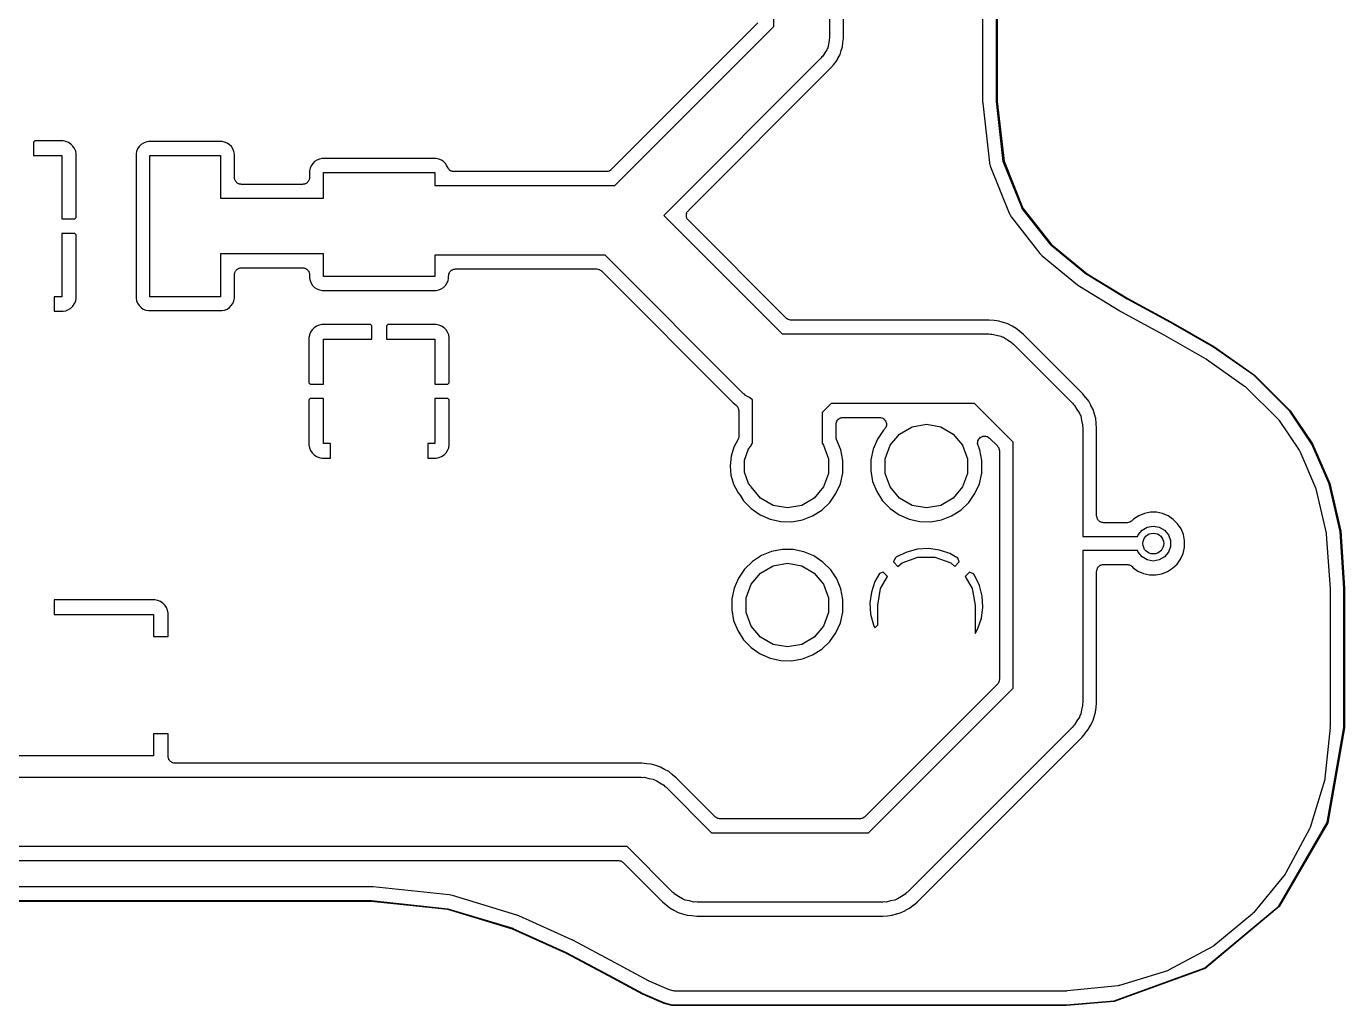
# Model space of a CAD drawing. Extents: x 69.6 to 139.6, y -158 to -61.
# Drawn here: x 113.62 to 132.59, y -158.04 to -143.95 of the extents above; entities that cross this region are included whole.
import ezdxf

# ---------------------------------------------------------------- set-up
doc = ezdxf.new("R2010")
doc.units = 0
doc.header["$MEASUREMENT"] = 0
doc.layers.add('BLACK', color=7, linetype='CONTINUOUS')

msp = doc.modelspace()

# ---------------------------------------------------------------- linework, layer by layer
at = {"layer": 'Black'}
for p, q in [((127.383, -105.032), (127.383, -145.027)), ((127.583, -145.032), (127.583, -105.032)), ((127.593, -105.032), (127.593, -145.032)), ((125.18, -141.29), (125.18, -144.12)), ((125.38, -144.12), (125.38, -141.295)), ((124.38, -143.954), (124.38, -141.456)), ((124.151, -143.901), (122.041, -146.011)), ((122.094, -146.24), (124.38, -143.954)), ((125.178, -144.155), (125.165, -144.205)), ((125.18, -144.12), (125.177, -144.137)), ((125.177, -144.137), (125.178, -144.155)), ((125.373, -144.183), (125.38, -144.124)), ((125.38, -144.122), (125.38, -144.12)), ((125.38, -144.124), (125.38, -144.122)), ((125.38, -144.122), (125.38, -144.122)), ((125.38, -144.122), (125.38, -144.122)), ((125.113, -144.332), (125.086, -144.377)), ((125.143, -144.289), (125.113, -144.332)), ((125.147, -144.272), (125.143, -144.289)), ((125.156, -144.257), (125.147, -144.272)), ((125.165, -144.205), (125.156, -144.257)), ((125.333, -144.353), (125.35, -144.298)), ((125.35, -144.297), (125.367, -144.242)), ((125.35, -144.298), (125.35, -144.297)), ((125.35, -144.298), (125.35, -144.298)), ((125.367, -144.242), (125.373, -144.184)), ((125.373, -144.184), (125.373, -144.183)), ((125.373, -144.183), (125.373, -144.183)), ((125.063, -144.403), (122.796, -146.669)), ((125.073, -144.388), (125.063, -144.403)), ((125.086, -144.377), (125.073, -144.388)), ((125.201, -144.548), (125.239, -144.502)), ((125.239, -144.501), (125.277, -144.456)), ((125.239, -144.502), (125.239, -144.501)), ((125.239, -144.501), (125.239, -144.501)), ((125.277, -144.456), (125.304, -144.405)), ((125.304, -144.405), (125.305, -144.404)), ((125.304, -144.405), (125.304, -144.405)), ((125.305, -144.404), (125.333, -144.353)), ((123.15, -146.599), (125.201, -144.548)), ((127.383, -145.027), (127.384, -145.037)), ((127.384, -145.037), (127.384, -145.042)), ((127.384, -145.042), (127.385, -145.047)), ((127.385, -145.047), (127.385, -145.057)), ((127.385, -145.057), (127.482, -145.911)), ((127.583, -145.033), (127.583, -145.032)), ((127.583, -145.032), (127.583, -145.032)), ((127.682, -145.893), (127.583, -145.033)), ((127.593, -145.032), (127.692, -145.891)), ((113.749, -145.597), (113.73, -145.616)), ((113.73, -145.616), (113.73, -145.807)), ((114.154, -145.597), (113.749, -145.597)), ((114.194, -145.605), (114.154, -145.597)), ((114.232, -145.621), (114.194, -145.605)), ((114.266, -145.643), (114.232, -145.621)), ((114.296, -145.672), (114.266, -145.643)), ((114.319, -145.707), (114.296, -145.672)), ((115.276, -145.651), (115.248, -145.679)), ((115.309, -145.63), (115.276, -145.651)), ((115.345, -145.615), (115.309, -145.63)), ((115.383, -145.607), (115.345, -145.615)), ((116.391, -145.607), (115.383, -145.607)), ((116.44, -145.607), (116.391, -145.607)), ((116.478, -145.615), (116.44, -145.607)), ((116.515, -145.63), (116.478, -145.615)), ((116.547, -145.652), (116.515, -145.63)), ((116.575, -145.68), (116.547, -145.652)), ((113.73, -145.807), (114.133, -145.807)), ((114.133, -145.807), (114.133, -146.718)), ((114.335, -145.745), (114.319, -145.707)), ((114.343, -145.785), (114.335, -145.745)), ((114.343, -145.836), (114.343, -145.785)), ((114.343, -145.837), (114.343, -145.836)), ((114.343, -146.699), (114.343, -145.837)), ((115.211, -145.748), (115.203, -145.786)), ((115.203, -145.786), (115.203, -145.835)), ((115.203, -145.835), (115.203, -147.859)), ((115.226, -145.711), (115.211, -145.748)), ((115.248, -145.679), (115.226, -145.711)), ((115.403, -147.839), (115.403, -145.807)), ((115.403, -145.807), (116.419, -145.807)), ((116.419, -145.807), (116.419, -146.423)), ((116.596, -145.713), (116.575, -145.68)), ((116.611, -145.749), (116.596, -145.713)), ((116.619, -145.787), (116.611, -145.749)), ((116.619, -146.123), (116.619, -145.787)), ((117.842, -145.858), (117.806, -145.873)), ((117.88, -145.85), (117.842, -145.858)), ((119.472, -145.85), (117.88, -145.85)), ((119.521, -145.85), (119.472, -145.85)), ((119.559, -145.858), (119.521, -145.85)), ((119.596, -145.873), (119.559, -145.858)), ((117.708, -145.991), (117.7, -146.029)), ((117.7, -146.029), (117.7, -146.078)), ((117.723, -145.954), (117.708, -145.991)), ((117.745, -145.922), (117.723, -145.954)), ((117.773, -145.894), (117.745, -145.922)), ((117.806, -145.873), (117.773, -145.894)), ((117.9, -146.423), (117.9, -146.05)), ((117.9, -146.05), (119.5, -146.05)), ((119.5, -146.05), (119.5, -146.24)), ((119.628, -145.895), (119.596, -145.873)), ((119.656, -145.923), (119.628, -145.895)), ((119.677, -145.956), (119.656, -145.923)), ((119.687, -145.978), (119.677, -145.956)), ((119.69, -145.984), (119.687, -145.978)), ((119.693, -145.99), (119.69, -145.984)), ((119.7, -145.998), (119.693, -145.99)), ((119.705, -146.007), (119.7, -145.998)), ((119.711, -146.011), (119.705, -146.007)), ((119.715, -146.017), (119.711, -146.011)), ((119.724, -146.022), (119.715, -146.017)), ((119.733, -146.029), (119.724, -146.022)), ((119.739, -146.031), (119.733, -146.029)), ((119.745, -146.034), (119.739, -146.031)), ((119.756, -146.036), (119.745, -146.034)), ((119.766, -146.039), (119.756, -146.036)), ((119.773, -146.039), (119.766, -146.039)), ((119.779, -146.04), (119.773, -146.039)), ((121.97, -146.04), (119.779, -146.04)), ((121.974, -146.039), (121.97, -146.04)), ((121.979, -146.04), (121.974, -146.039)), ((121.991, -146.036), (121.979, -146.04)), ((122.004, -146.034), (121.991, -146.036)), ((122.008, -146.032), (122.004, -146.034)), ((122.012, -146.031), (122.008, -146.032)), ((122.023, -146.023), (122.012, -146.031)), ((122.034, -146.017), (122.023, -146.023)), ((122.037, -146.013), (122.034, -146.017)), ((122.041, -146.011), (122.037, -146.013)), ((127.482, -145.911), (127.484, -145.918)), ((127.484, -145.918), (127.484, -145.922)), ((127.484, -145.922), (127.486, -145.932)), ((127.486, -145.932), (127.487, -145.935)), ((127.487, -145.935), (127.488, -145.938)), ((127.488, -145.938), (127.491, -145.955)), ((127.491, -145.955), (127.492, -145.957)), ((127.492, -145.957), (127.494, -145.963)), ((127.494, -145.963), (127.495, -145.965)), ((127.495, -145.965), (127.495, -145.966)), ((127.495, -145.966), (127.496, -145.967)), ((127.496, -145.967), (127.497, -145.969)), ((127.497, -145.969), (127.497, -145.971)), ((127.497, -145.971), (127.767, -146.638)), ((127.682, -145.894), (127.682, -145.893)), ((127.954, -146.567), (127.682, -145.894)), ((127.682, -145.894), (127.682, -145.894)), ((127.692, -145.891), (127.963, -146.563)), ((116.621, -146.132), (116.619, -146.123)), ((116.621, -146.14), (116.621, -146.132)), ((116.624, -146.149), (116.621, -146.14)), ((116.625, -146.157), (116.624, -146.149)), ((116.629, -146.165), (116.625, -146.157)), ((116.632, -146.173), (116.629, -146.165)), ((116.638, -146.18), (116.632, -146.173)), ((116.642, -146.187), (116.638, -146.18)), ((116.649, -146.193), (116.642, -146.187)), ((116.655, -146.2), (116.649, -146.193)), ((116.662, -146.204), (116.655, -146.2)), ((116.669, -146.21), (116.662, -146.204)), ((116.677, -146.213), (116.669, -146.21)), ((116.685, -146.217), (116.677, -146.213)), ((116.693, -146.218), (116.685, -146.217)), ((116.702, -146.221), (116.693, -146.218)), ((116.71, -146.221), (116.702, -146.221)), ((116.719, -146.223), (116.71, -146.221)), ((117.6, -146.223), (116.719, -146.223)), ((117.608, -146.221), (117.6, -146.223)), ((117.617, -146.221), (117.608, -146.221)), ((117.625, -146.218), (117.617, -146.221)), ((117.634, -146.217), (117.625, -146.218)), ((117.642, -146.213), (117.634, -146.217)), ((117.65, -146.21), (117.642, -146.213)), ((117.657, -146.204), (117.65, -146.21)), ((117.664, -146.2), (117.657, -146.204)), ((117.67, -146.193), (117.664, -146.2)), ((117.676, -146.187), (117.67, -146.193)), ((117.681, -146.18), (117.676, -146.187)), ((117.686, -146.173), (117.681, -146.18)), ((117.689, -146.165), (117.686, -146.173)), ((117.694, -146.157), (117.689, -146.165)), ((117.695, -146.149), (117.694, -146.157)), ((117.698, -146.14), (117.695, -146.149)), ((117.7, -146.123), (117.698, -146.132)), ((117.698, -146.132), (117.698, -146.14)), ((117.7, -146.078), (117.7, -146.123)), ((119.5, -146.24), (122.094, -146.24)), ((116.419, -146.423), (117.9, -146.423)), ((123.13, -146.627), (123.135, -146.62)), ((123.135, -146.62), (123.139, -146.612)), ((123.139, -146.612), (123.145, -146.606)), ((123.145, -146.606), (123.15, -146.599)), ((127.954, -146.568), (127.954, -146.567)), ((127.955, -146.568), (127.954, -146.568)), ((128.366, -147.095), (127.955, -146.568)), ((127.963, -146.563), (128.373, -147.089)), ((114.133, -146.718), (114.324, -146.718)), ((114.324, -146.718), (114.343, -146.699)), ((122.796, -146.669), (124.502, -148.375)), ((123.121, -146.661), (123.123, -146.652)), ((123.122, -146.669), (123.121, -146.661)), ((123.121, -146.678), (123.122, -146.669)), ((123.123, -146.686), (123.121, -146.678)), ((123.123, -146.652), (123.124, -146.643)), ((123.124, -146.695), (123.123, -146.686)), ((123.124, -146.643), (123.128, -146.635)), ((123.128, -146.703), (123.124, -146.695)), ((123.128, -146.635), (123.13, -146.627)), ((123.13, -146.712), (123.128, -146.703)), ((123.135, -146.719), (123.13, -146.712)), ((123.139, -146.727), (123.135, -146.719)), ((123.145, -146.733), (123.139, -146.727)), ((123.15, -146.74), (123.145, -146.733)), ((124.556, -148.146), (123.15, -146.74)), ((127.767, -146.638), (127.77, -146.643)), ((127.77, -146.643), (127.772, -146.649)), ((127.772, -146.649), (127.775, -146.655)), ((127.775, -146.655), (127.775, -146.655)), ((127.775, -146.655), (127.779, -146.662)), ((127.779, -146.662), (127.78, -146.665)), ((127.78, -146.665), (127.783, -146.668)), ((127.783, -146.668), (127.787, -146.677)), ((127.787, -146.677), (127.788, -146.678)), ((127.788, -146.678), (127.791, -146.684)), ((127.791, -146.684), (127.796, -146.689)), ((127.796, -146.689), (127.798, -146.693)), ((127.798, -146.693), (128.207, -147.216)), ((114.324, -146.928), (114.133, -146.928)), ((114.133, -146.928), (114.133, -147.839)), ((114.343, -146.947), (114.324, -146.928)), ((114.343, -147.81), (114.343, -146.947)), ((128.366, -147.096), (128.366, -147.095)), ((128.366, -147.095), (128.366, -147.095)), ((128.881, -147.518), (128.366, -147.096)), ((128.373, -147.089), (128.887, -147.51)), ((117.9, -147.223), (116.419, -147.223)), ((116.419, -147.223), (116.419, -147.839)), ((117.9, -147.55), (117.9, -147.223)), ((121.953, -147.24), (119.5, -147.24)), ((119.5, -147.24), (119.5, -147.55)), ((123.941, -149.229), (121.953, -147.24)), ((128.207, -147.216), (128.208, -147.218)), ((128.208, -147.218), (128.241, -147.252)), ((128.241, -147.252), (128.751, -147.669)), ((116.619, -147.523), (116.621, -147.514)), ((116.619, -147.811), (116.619, -147.523)), ((116.621, -147.506), (116.624, -147.497)), ((116.621, -147.514), (116.621, -147.506)), ((116.624, -147.497), (116.625, -147.489)), ((116.625, -147.489), (116.63, -147.481)), ((116.63, -147.481), (116.633, -147.473)), ((116.633, -147.473), (116.638, -147.466)), ((116.638, -147.466), (116.643, -147.459)), ((116.643, -147.459), (116.649, -147.453)), ((116.649, -147.453), (116.655, -147.446)), ((116.655, -147.446), (116.662, -147.442)), ((116.662, -147.442), (116.669, -147.436)), ((116.669, -147.436), (116.677, -147.433)), ((116.677, -147.433), (116.685, -147.429)), ((116.685, -147.429), (116.694, -147.428)), ((116.694, -147.428), (116.702, -147.425)), ((116.702, -147.425), (116.711, -147.425)), ((116.711, -147.425), (116.719, -147.423)), ((116.719, -147.423), (117.6, -147.423)), ((117.6, -147.423), (117.609, -147.425)), ((117.609, -147.425), (117.617, -147.425)), ((117.617, -147.425), (117.626, -147.428)), ((117.626, -147.428), (117.634, -147.429)), ((117.634, -147.429), (117.642, -147.433)), ((117.642, -147.433), (117.65, -147.436)), ((117.65, -147.436), (117.657, -147.442)), ((117.657, -147.442), (117.664, -147.446)), ((117.664, -147.446), (117.67, -147.453)), ((117.67, -147.453), (117.677, -147.459)), ((117.677, -147.459), (117.681, -147.466)), ((117.681, -147.466), (117.687, -147.473)), ((117.687, -147.473), (117.69, -147.481)), ((117.69, -147.481), (117.694, -147.489)), ((117.694, -147.489), (117.695, -147.497)), ((117.695, -147.497), (117.698, -147.506)), ((117.698, -147.506), (117.698, -147.514)), ((117.698, -147.514), (117.7, -147.523)), ((117.7, -147.523), (117.7, -147.57)), ((117.7, -147.57), (117.708, -147.608)), ((119.5, -147.55), (117.9, -147.55)), ((119.692, -147.609), (119.7, -147.571)), ((119.7, -147.539), (119.702, -147.531)), ((119.7, -147.571), (119.7, -147.539)), ((119.702, -147.523), (119.705, -147.514)), ((119.702, -147.531), (119.702, -147.523)), ((119.705, -147.514), (119.706, -147.505)), ((119.706, -147.505), (119.711, -147.498)), ((119.711, -147.498), (119.713, -147.49)), ((119.713, -147.49), (119.719, -147.483)), ((119.719, -147.483), (119.724, -147.475)), ((119.724, -147.475), (119.73, -147.47)), ((119.73, -147.47), (119.736, -147.463)), ((119.736, -147.463), (119.744, -147.459)), ((119.744, -147.459), (119.751, -147.453)), ((119.751, -147.453), (119.759, -147.45)), ((119.759, -147.45), (119.766, -147.446)), ((119.766, -147.446), (119.775, -147.444)), ((119.775, -147.444), (119.783, -147.441)), ((119.783, -147.441), (119.792, -147.441)), ((119.792, -147.441), (119.8, -147.44)), ((119.8, -147.44), (121.829, -147.44)), ((121.829, -147.44), (121.833, -147.441)), ((121.833, -147.441), (121.837, -147.44)), ((121.837, -147.44), (121.85, -147.444)), ((121.85, -147.444), (121.863, -147.446)), ((121.863, -147.446), (121.867, -147.448)), ((121.867, -147.448), (121.871, -147.449)), ((121.871, -147.449), (121.882, -147.457)), ((121.882, -147.457), (121.893, -147.463)), ((121.893, -147.463), (121.896, -147.467)), ((121.896, -147.467), (121.899, -147.469)), ((121.899, -147.469), (123.797, -149.367)), ((128.882, -147.518), (128.881, -147.518)), ((129.466, -147.876), (128.882, -147.518)), ((128.882, -147.518), (128.882, -147.518)), ((128.887, -147.51), (129.472, -147.867)), ((117.708, -147.608), (117.723, -147.644)), ((117.723, -147.644), (117.744, -147.677)), ((117.744, -147.677), (117.772, -147.705)), ((117.772, -147.705), (117.804, -147.727)), ((117.804, -147.727), (117.841, -147.742)), ((117.841, -147.742), (117.879, -147.75)), ((117.879, -147.75), (117.928, -147.75)), ((117.928, -147.75), (119.52, -147.75)), ((119.52, -147.75), (119.558, -147.742)), ((119.558, -147.742), (119.594, -147.727)), ((119.594, -147.727), (119.627, -147.706)), ((119.627, -147.706), (119.655, -147.678)), ((119.655, -147.678), (119.677, -147.646)), ((119.677, -147.646), (119.692, -147.609)), ((128.751, -147.669), (128.762, -147.676)), ((128.762, -147.676), (128.764, -147.679)), ((128.764, -147.679), (128.768, -147.681)), ((128.768, -147.681), (128.779, -147.689)), ((128.779, -147.689), (129.357, -148.044)), ((114.133, -147.839), (114.025, -147.839)), ((114.025, -147.839), (114.025, -148.049)), ((114.296, -147.974), (114.319, -147.939)), ((114.319, -147.939), (114.335, -147.901)), ((114.335, -147.901), (114.343, -147.861)), ((114.343, -147.861), (114.343, -147.81)), ((115.203, -147.859), (115.211, -147.897)), ((115.211, -147.897), (115.226, -147.933)), ((115.226, -147.933), (115.247, -147.966)), ((116.419, -147.839), (115.403, -147.839)), ((116.574, -147.967), (116.596, -147.935)), ((116.596, -147.935), (116.611, -147.898)), ((116.611, -147.898), (116.619, -147.86)), ((116.619, -147.86), (116.619, -147.811)), ((129.467, -147.876), (129.466, -147.876)), ((130.086, -148.21), (129.467, -147.876)), ((129.467, -147.876), (129.467, -147.876)), ((129.472, -147.867), (130.091, -148.201)), ((114.025, -148.049), (114.154, -148.049)), ((114.154, -148.049), (114.194, -148.041)), ((114.194, -148.041), (114.232, -148.025)), ((114.232, -148.025), (114.266, -148.003)), ((114.266, -148.003), (114.296, -147.974)), ((115.247, -147.966), (115.275, -147.994)), ((115.275, -147.994), (115.307, -148.016)), ((115.307, -148.016), (115.344, -148.031)), ((115.344, -148.031), (115.382, -148.039)), ((115.382, -148.039), (115.431, -148.039)), ((115.431, -148.039), (116.439, -148.039)), ((116.439, -148.039), (116.477, -148.031)), ((116.477, -148.031), (116.513, -148.016)), ((116.513, -148.016), (116.546, -147.995)), ((116.546, -147.995), (116.574, -147.967)), ((129.357, -148.044), (129.362, -148.046)), ((129.362, -148.046), (129.366, -148.049)), ((129.366, -148.049), (129.368, -148.05)), ((129.368, -148.05), (129.372, -148.052)), ((129.372, -148.052), (129.991, -148.386)), ((117.736, -148.317), (117.714, -148.351)), ((117.765, -148.287), (117.736, -148.317)), ((117.8, -148.264), (117.765, -148.287)), ((117.838, -148.248), (117.8, -148.264)), ((117.878, -148.24), (117.838, -148.248)), ((117.929, -148.24), (117.878, -148.24)), ((118.576, -148.24), (117.929, -148.24)), ((118.595, -148.259), (118.576, -148.24)), ((118.595, -148.45), (118.595, -148.259)), ((118.824, -148.24), (118.805, -148.259)), ((118.805, -148.259), (118.805, -148.45)), ((119.471, -148.24), (118.824, -148.24)), ((119.522, -148.24), (119.471, -148.24)), ((119.562, -148.248), (119.522, -148.24)), ((119.6, -148.264), (119.562, -148.248)), ((119.635, -148.287), (119.6, -148.264)), ((119.664, -148.317), (119.635, -148.287)), ((119.686, -148.351), (119.664, -148.317)), ((124.559, -148.148), (124.556, -148.146)), ((124.562, -148.152), (124.559, -148.148)), ((124.573, -148.158), (124.562, -148.152)), ((124.584, -148.166), (124.573, -148.158)), ((124.588, -148.167), (124.584, -148.166)), ((124.592, -148.169), (124.588, -148.167)), ((124.605, -148.171), (124.592, -148.169)), ((124.618, -148.175), (124.605, -148.171)), ((124.622, -148.174), (124.618, -148.175)), ((124.626, -148.175), (124.622, -148.174)), ((127.475, -148.175), (124.626, -148.175)), ((127.477, -148.175), (127.475, -148.175)), ((127.48, -148.175), (127.477, -148.175)), ((127.477, -148.175), (127.477, -148.175)), ((127.477, -148.175), (127.477, -148.175)), ((127.548, -148.183), (127.48, -148.175)), ((127.549, -148.183), (127.548, -148.183)), ((127.617, -148.19), (127.549, -148.183)), ((127.549, -148.183), (127.549, -148.183)), ((127.682, -148.21), (127.617, -148.19)), ((127.683, -148.21), (127.682, -148.21)), ((127.682, -148.21), (127.682, -148.21)), ((127.747, -148.23), (127.683, -148.21)), ((127.807, -148.263), (127.747, -148.23)), ((127.808, -148.263), (127.807, -148.263)), ((127.807, -148.263), (127.807, -148.263)), ((127.867, -148.295), (127.808, -148.263)), ((127.919, -148.339), (127.867, -148.295)), ((130.705, -148.563), (130.086, -148.21)), ((130.091, -148.201), (130.091, -148.202)), ((130.091, -148.202), (130.091, -148.202)), ((130.091, -148.202), (130.71, -148.554)), ((117.698, -148.389), (117.69, -148.429)), ((117.69, -148.429), (117.69, -149.076)), ((117.714, -148.351), (117.698, -148.389)), ((117.9, -149.095), (117.9, -148.45)), ((117.9, -148.45), (118.595, -148.45)), ((118.805, -148.45), (119.5, -148.45)), ((119.5, -148.45), (119.5, -149.095)), ((119.702, -148.389), (119.686, -148.351)), ((119.71, -148.429), (119.702, -148.389)), ((119.71, -148.455), (119.71, -148.429)), ((119.71, -149.076), (119.71, -148.455)), ((124.502, -148.375), (127.475, -148.375)), ((127.475, -148.375), (127.497, -148.379)), ((127.497, -148.379), (127.519, -148.377)), ((127.519, -148.377), (127.582, -148.394)), ((127.582, -148.394), (127.646, -148.405)), ((127.646, -148.405), (127.665, -148.416)), ((127.665, -148.416), (127.686, -148.422)), ((127.686, -148.422), (127.74, -148.459)), ((127.74, -148.459), (127.796, -148.492)), ((127.796, -148.492), (127.811, -148.509)), ((127.811, -148.509), (127.829, -148.521)), ((127.92, -148.339), (127.919, -148.339)), ((127.92, -148.34), (127.92, -148.339)), ((127.973, -148.383), (127.92, -148.34)), ((128.82, -149.23), (127.973, -148.383)), ((129.991, -148.386), (129.992, -148.387)), ((129.992, -148.387), (129.993, -148.388)), ((129.993, -148.388), (130.596, -148.732)), ((127.829, -148.521), (128.679, -149.371)), ((131.289, -148.974), (130.705, -148.563)), ((130.71, -148.554), (130.71, -148.554)), ((130.71, -148.554), (130.71, -148.555)), ((130.71, -148.555), (131.295, -148.966)), ((130.596, -148.732), (130.6, -148.735)), ((130.6, -148.735), (130.605, -148.737)), ((130.605, -148.737), (131.154, -149.125)), ((117.69, -149.076), (117.709, -149.095)), ((119.691, -149.095), (119.71, -149.076)), ((131.803, -149.486), (131.289, -148.974)), ((131.295, -148.966), (131.295, -148.967)), ((131.295, -148.967), (131.295, -148.967)), ((131.295, -148.967), (131.811, -149.479)), ((117.709, -149.095), (117.9, -149.095)), ((119.5, -149.095), (119.691, -149.095)), ((123.959, -149.241), (123.941, -149.229)), ((123.974, -149.258), (123.959, -149.241)), ((124.03, -149.291), (123.974, -149.258)), ((128.821, -149.231), (128.82, -149.23)), ((128.821, -149.232), (128.821, -149.231)), ((128.822, -149.232), (128.821, -149.232)), ((128.824, -149.234), (128.822, -149.232)), ((128.866, -149.287), (128.824, -149.234)), ((131.154, -149.125), (131.16, -149.131)), ((131.16, -149.131), (131.167, -149.135)), ((131.167, -149.135), (131.64, -149.605)), ((117.709, -149.305), (117.69, -149.324)), ((117.69, -149.324), (117.69, -149.971)), ((117.9, -149.305), (117.709, -149.305)), ((117.9, -149.95), (117.9, -149.305)), ((119.691, -149.305), (119.5, -149.305)), ((119.5, -149.305), (119.5, -149.95)), ((119.71, -149.324), (119.691, -149.305)), ((119.71, -149.944), (119.71, -149.324)), ((123.797, -149.367), (123.838, -149.401)), ((123.838, -149.401), (123.845, -149.408)), ((123.845, -149.408), (123.852, -149.414)), ((123.852, -149.414), (123.856, -149.421)), ((123.856, -149.421), (123.861, -149.427)), ((123.861, -149.427), (123.864, -149.436)), ((123.864, -149.436), (123.869, -149.444)), ((123.869, -149.444), (123.87, -149.452)), ((123.87, -149.452), (123.873, -149.46)), ((123.873, -149.46), (123.873, -149.469)), ((124.075, -149.322), (124.03, -149.291)), ((124.075, -149.948), (124.075, -149.322)), ((125.207, -149.375), (125.075, -149.507)), ((127.268, -149.375), (125.207, -149.375)), ((127.825, -149.932), (127.268, -149.375)), ((128.679, -149.371), (128.691, -149.389)), ((128.691, -149.389), (128.708, -149.404)), ((128.708, -149.404), (128.741, -149.46)), ((128.741, -149.46), (128.778, -149.514)), ((128.867, -149.288), (128.866, -149.287)), ((128.91, -149.341), (128.867, -149.288)), ((128.867, -149.288), (128.867, -149.288)), ((128.941, -149.401), (128.91, -149.341)), ((128.942, -149.402), (128.941, -149.401)), ((128.941, -149.401), (128.941, -149.401)), ((128.973, -149.462), (128.942, -149.402)), ((128.992, -149.527), (128.973, -149.462)), ((123.873, -149.469), (123.875, -149.478)), ((123.875, -149.478), (123.875, -149.849)), ((125.075, -149.507), (125.075, -149.948)), ((125.277, -149.658), (125.28, -149.649)), ((125.28, -149.649), (125.281, -149.641)), ((125.281, -149.641), (125.285, -149.633)), ((125.285, -149.633), (125.288, -149.625)), ((125.288, -149.625), (125.294, -149.618)), ((125.294, -149.618), (125.298, -149.611)), ((125.298, -149.611), (125.305, -149.605)), ((125.305, -149.605), (125.311, -149.598)), ((125.311, -149.598), (125.318, -149.594)), ((125.318, -149.594), (125.325, -149.588)), ((125.325, -149.588), (125.333, -149.585)), ((125.333, -149.585), (125.341, -149.581)), ((125.341, -149.581), (125.349, -149.58)), ((125.349, -149.58), (125.358, -149.577)), ((125.358, -149.577), (125.366, -149.577)), ((125.366, -149.577), (125.375, -149.575)), ((125.375, -149.575), (125.901, -149.575)), ((125.901, -149.575), (125.915, -149.577)), ((125.915, -149.577), (125.928, -149.579)), ((125.928, -149.579), (125.932, -149.58)), ((125.932, -149.58), (125.936, -149.581)), ((125.936, -149.581), (125.947, -149.588)), ((125.947, -149.588), (125.96, -149.594)), ((125.96, -149.594), (125.962, -149.596)), ((125.962, -149.596), (125.966, -149.598)), ((125.966, -149.598), (125.974, -149.609)), ((125.974, -149.609), (125.984, -149.619)), ((125.984, -149.619), (125.985, -149.622)), ((125.985, -149.622), (125.988, -149.625)), ((125.988, -149.625), (125.993, -149.638)), ((125.993, -149.638), (125.998, -149.65)), ((125.998, -149.65), (125.998, -149.654)), ((125.998, -149.654), (126, -149.658)), ((128.778, -149.514), (128.784, -149.535)), ((128.784, -149.535), (128.795, -149.554)), ((128.795, -149.554), (128.806, -149.618)), ((128.806, -149.618), (128.823, -149.681)), ((128.993, -149.527), (128.992, -149.527)), ((128.993, -149.528), (128.993, -149.527)), ((129.012, -149.593), (128.993, -149.528)), ((129.018, -149.66), (129.012, -149.593)), ((131.64, -149.605), (131.645, -149.613)), ((131.645, -149.613), (131.652, -149.62)), ((131.652, -149.62), (131.94, -150.047)), ((132.122, -149.96), (131.803, -149.486)), ((131.811, -149.479), (131.811, -149.48)), ((131.811, -149.48), (131.811, -149.48)), ((131.811, -149.48), (132.131, -149.955)), ((125.275, -149.675), (125.277, -149.666)), ((125.275, -149.854), (125.275, -149.675)), ((125.277, -149.666), (125.277, -149.658)), ((125.959, -149.758), (125.871, -149.888)), ((125.971, -149.746), (125.959, -149.758)), ((125.979, -149.735), (125.971, -149.746)), ((125.988, -149.725), (125.979, -149.735)), ((125.989, -149.721), (125.988, -149.725)), ((125.991, -149.718), (125.989, -149.721)), ((125.995, -149.705), (125.991, -149.718)), ((126, -149.692), (125.995, -149.705)), ((126, -149.658), (126, -149.671)), ((126, -149.671), (126.001, -149.685)), ((126.001, -149.685), (126, -149.688)), ((126, -149.688), (126, -149.692)), ((126.053, -149.974), (126.188, -149.814)), ((126.188, -149.814), (126.369, -149.709)), ((126.369, -149.709), (126.575, -149.673)), ((126.575, -149.673), (126.781, -149.709)), ((126.781, -149.709), (126.962, -149.814)), ((126.962, -149.814), (127.097, -149.974)), ((127.372, -149.853), (127.386, -149.846)), ((127.386, -149.846), (127.388, -149.846)), ((127.388, -149.846), (127.39, -149.845)), ((127.39, -149.845), (127.405, -149.845)), ((127.405, -149.845), (127.42, -149.843)), ((127.42, -149.843), (127.423, -149.844)), ((127.423, -149.844), (127.425, -149.844)), ((127.425, -149.844), (127.439, -149.848)), ((128.823, -149.681), (128.821, -149.703)), ((128.821, -149.703), (128.825, -149.725)), ((128.825, -149.725), (128.825, -151.29)), ((129.018, -149.661), (129.018, -149.66)), ((129.025, -149.73), (129.018, -149.661)), ((129.018, -149.661), (129.018, -149.661)), ((129.025, -150.99), (129.025, -149.73)), ((117.69, -149.971), (117.698, -150.011)), ((117.698, -150.011), (117.714, -150.049)), ((118, -149.95), (117.9, -149.95)), ((118, -150.16), (118, -149.95)), ((119.5, -149.95), (119.4, -149.95)), ((119.4, -149.95), (119.4, -150.16)), ((119.686, -150.049), (119.702, -150.011)), ((119.702, -150.011), (119.71, -149.971)), ((119.71, -149.971), (119.71, -149.944)), ((123.805, -150.004), (123.765, -150.134)), ((123.863, -149.897), (123.805, -150.004)), ((123.865, -149.89), (123.863, -149.897)), ((123.869, -149.884), (123.865, -149.89)), ((123.871, -149.874), (123.869, -149.884)), ((123.874, -149.864), (123.871, -149.874)), ((123.875, -149.849), (123.874, -149.857)), ((123.874, -149.857), (123.874, -149.864)), ((123.958, -150.188), (124.017, -150.025)), ((124.017, -150.025), (124.048, -149.988)), ((124.048, -149.988), (124.053, -149.974)), ((124.053, -149.974), (124.075, -149.948)), ((125.075, -149.948), (125.097, -149.974)), ((125.097, -149.974), (125.168, -150.17)), ((125.275, -149.856), (125.275, -149.854)), ((125.275, -149.858), (125.275, -149.856)), ((125.278, -149.873), (125.275, -149.858)), ((125.281, -149.888), (125.278, -149.873)), ((125.282, -149.89), (125.281, -149.888)), ((125.283, -149.892), (125.282, -149.89)), ((125.345, -150.043), (125.283, -149.892)), ((125.809, -150.032), (125.776, -150.185)), ((125.871, -149.888), (125.809, -150.032)), ((125.982, -150.17), (126.053, -149.974)), ((127.097, -149.974), (127.168, -150.17)), ((127.312, -149.947), (127.314, -149.932)), ((127.312, -149.949), (127.312, -149.947)), ((127.312, -149.952), (127.312, -149.949)), ((127.316, -149.966), (127.312, -149.952)), ((127.314, -149.932), (127.315, -149.917)), ((127.315, -149.917), (127.316, -149.915)), ((127.316, -149.913), (127.323, -149.899)), ((127.316, -149.915), (127.316, -149.913)), ((127.319, -149.981), (127.316, -149.966)), ((127.345, -150.043), (127.319, -149.981)), ((127.323, -149.899), (127.33, -149.886)), ((127.33, -149.886), (127.331, -149.884)), ((127.331, -149.884), (127.332, -149.882)), ((127.332, -149.882), (127.344, -149.872)), ((127.344, -149.872), (127.354, -149.861)), ((127.354, -149.861), (127.356, -149.86)), ((127.356, -149.86), (127.358, -149.859)), ((127.358, -149.859), (127.372, -149.853)), ((127.439, -149.848), (127.454, -149.852)), ((127.454, -149.852), (127.456, -149.854)), ((127.456, -149.854), (127.458, -149.854)), ((127.458, -149.854), (127.47, -149.864)), ((127.47, -149.864), (127.482, -149.872)), ((127.482, -149.872), (127.596, -149.986)), ((127.596, -149.986), (127.598, -149.989)), ((127.598, -149.989), (127.602, -149.992)), ((127.602, -149.992), (127.608, -150.003)), ((127.608, -150.003), (127.616, -150.014)), ((127.616, -150.014), (127.617, -150.018)), ((127.617, -150.018), (127.619, -150.022)), ((127.619, -150.022), (127.621, -150.035)), ((127.621, -150.035), (127.625, -150.048)), ((127.825, -153.468), (127.825, -149.932)), ((132.369, -150.531), (132.122, -149.96)), ((132.131, -149.955), (132.131, -149.955)), ((132.131, -149.955), (132.131, -149.956)), ((132.131, -149.956), (132.378, -150.527)), ((117.714, -150.049), (117.736, -150.083)), ((117.736, -150.083), (117.765, -150.113)), ((117.765, -150.113), (117.8, -150.136)), ((117.8, -150.136), (117.838, -150.152)), ((117.838, -150.152), (117.878, -150.16)), ((117.878, -150.16), (117.929, -150.16)), ((117.929, -150.16), (118, -150.16)), ((119.4, -150.16), (119.471, -150.16)), ((119.471, -150.16), (119.522, -150.16)), ((119.522, -150.16), (119.562, -150.152)), ((119.562, -150.152), (119.6, -150.136)), ((119.6, -150.136), (119.635, -150.113)), ((119.635, -150.113), (119.664, -150.083)), ((119.664, -150.083), (119.686, -150.049)), ((123.765, -150.134), (123.75, -150.27)), ((123.958, -150.362), (123.958, -150.188)), ((125.168, -150.17), (125.168, -150.38)), ((125.375, -150.196), (125.345, -150.043)), ((125.372, -150.376), (125.375, -150.196)), ((125.776, -150.185), (125.774, -150.342)), ((125.982, -150.38), (125.982, -150.17)), ((127.168, -150.17), (127.168, -150.38)), ((127.375, -150.196), (127.345, -150.043)), ((127.372, -150.376), (127.375, -150.196)), ((127.625, -150.048), (127.624, -150.052)), ((127.624, -150.052), (127.625, -150.056)), ((127.625, -150.056), (127.625, -153.344)), ((131.94, -150.047), (131.944, -150.056)), ((131.944, -150.056), (131.949, -150.063)), ((131.949, -150.063), (132.175, -150.587)), ((123.75, -150.27), (123.763, -150.406)), ((123.763, -150.406), (123.801, -150.537)), ((124.017, -150.525), (123.958, -150.362)), ((125.168, -150.38), (125.097, -150.576)), ((125.338, -150.529), (125.372, -150.376)), ((125.774, -150.342), (125.802, -150.497)), ((126.053, -150.576), (125.982, -150.38)), ((127.168, -150.38), (127.097, -150.576)), ((127.338, -150.529), (127.372, -150.376)), ((123.801, -150.537), (123.865, -150.658)), ((124.048, -150.562), (124.017, -150.525)), ((124.053, -150.576), (124.048, -150.562)), ((124.188, -150.736), (124.053, -150.576)), ((125.097, -150.576), (124.962, -150.736)), ((125.274, -150.672), (125.338, -150.529)), ((125.802, -150.497), (125.86, -150.642)), ((126.188, -150.736), (126.053, -150.576)), ((127.097, -150.576), (126.962, -150.736)), ((127.274, -150.672), (127.338, -150.529)), ((132.175, -150.587), (132.177, -150.596)), ((132.177, -150.596), (132.18, -150.604)), ((132.18, -150.604), (132.327, -151.24)), ((132.527, -151.216), (132.369, -150.531)), ((132.378, -150.527), (132.378, -150.528)), ((132.378, -150.528), (132.378, -150.528)), ((132.378, -150.528), (132.537, -151.214)), ((123.865, -150.658), (123.889, -150.688)), ((123.889, -150.688), (123.891, -150.692)), ((123.891, -150.692), (123.895, -150.696)), ((123.895, -150.696), (123.945, -150.774)), ((123.945, -150.774), (124.054, -150.887)), ((124.369, -150.841), (124.188, -150.736)), ((124.962, -150.736), (124.781, -150.841)), ((125.184, -150.8), (125.274, -150.672)), ((125.86, -150.642), (125.945, -150.774)), ((125.945, -150.774), (126.054, -150.887)), ((126.369, -150.841), (126.188, -150.736)), ((126.962, -150.736), (126.781, -150.841)), ((127.184, -150.8), (127.274, -150.672)), ((124.054, -150.887), (124.183, -150.977)), ((124.183, -150.977), (124.327, -151.04)), ((124.575, -150.877), (124.369, -150.841)), ((124.781, -150.841), (124.575, -150.877)), ((124.937, -150.993), (125.07, -150.908)), ((125.07, -150.908), (125.184, -150.8)), ((126.054, -150.887), (126.183, -150.977)), ((126.183, -150.977), (126.327, -151.04)), ((126.575, -150.877), (126.369, -150.841)), ((126.781, -150.841), (126.575, -150.877)), ((126.937, -150.993), (127.07, -150.908)), ((127.07, -150.908), (127.184, -150.8)), ((129.712, -150.956), (129.631, -150.989)), ((129.799, -150.94), (129.712, -150.956)), ((129.887, -150.94), (129.799, -150.94)), ((129.974, -150.958), (129.887, -150.94)), ((130.055, -150.992), (129.974, -150.958)), ((124.327, -151.04), (124.48, -151.073)), ((124.48, -151.073), (124.637, -151.077)), ((124.637, -151.077), (124.791, -151.049)), ((124.791, -151.049), (124.937, -150.993)), ((126.327, -151.04), (126.48, -151.073)), ((126.48, -151.073), (126.637, -151.077)), ((126.637, -151.077), (126.791, -151.049)), ((126.791, -151.049), (126.937, -150.993)), ((129.027, -150.999), (129.025, -150.99)), ((129.027, -151.007), (129.027, -150.999)), ((129.03, -151.016), (129.027, -151.007)), ((129.031, -151.024), (129.03, -151.016)), ((129.035, -151.032), (129.031, -151.024)), ((129.038, -151.04), (129.035, -151.032)), ((129.044, -151.047), (129.038, -151.04)), ((129.048, -151.054), (129.044, -151.047)), ((129.055, -151.06), (129.048, -151.054)), ((129.061, -151.067), (129.055, -151.06)), ((129.068, -151.071), (129.061, -151.067)), ((129.075, -151.077), (129.068, -151.071)), ((129.083, -151.08), (129.075, -151.077)), ((129.091, -151.084), (129.083, -151.08)), ((129.099, -151.085), (129.091, -151.084)), ((129.108, -151.088), (129.099, -151.085)), ((129.116, -151.088), (129.108, -151.088)), ((129.125, -151.09), (129.116, -151.088)), ((129.462, -151.09), (129.125, -151.09)), ((129.466, -151.089), (129.462, -151.09)), ((129.47, -151.09), (129.466, -151.089)), ((129.483, -151.086), (129.47, -151.09)), ((129.497, -151.084), (129.483, -151.086)), ((129.5, -151.082), (129.497, -151.084)), ((129.504, -151.081), (129.5, -151.082)), ((129.515, -151.073), (129.504, -151.081)), ((129.527, -151.067), (129.515, -151.073)), ((129.529, -151.064), (129.527, -151.067)), ((129.532, -151.061), (129.529, -151.064)), ((129.557, -151.038), (129.532, -151.061)), ((129.631, -150.989), (129.557, -151.038)), ((129.679, -151.198), (129.754, -151.154)), ((129.754, -151.154), (129.84, -151.139)), ((129.84, -151.139), (129.926, -151.154)), ((129.926, -151.154), (130.001, -151.198)), ((130.128, -151.042), (130.055, -150.992)), ((130.19, -151.104), (130.128, -151.042)), ((130.239, -151.178), (130.19, -151.104)), ((128.825, -151.29), (129.613, -151.29)), ((129.613, -151.29), (129.623, -151.265)), ((129.623, -151.265), (129.679, -151.198)), ((130.001, -151.198), (130.057, -151.265)), ((130.057, -151.265), (130.087, -151.346)), ((130.087, -151.346), (130.087, -151.434)), ((130.273, -151.259), (130.239, -151.178)), ((130.29, -151.345), (130.273, -151.259)), ((130.288, -151.447), (130.29, -151.345)), ((132.327, -151.24), (132.327, -151.248)), ((132.327, -151.248), (132.329, -151.255)), ((132.329, -151.255), (132.383, -152.042)), ((132.583, -152.032), (132.527, -151.216)), ((132.537, -151.214), (132.537, -151.214)), ((132.537, -151.214), (132.537, -151.214)), ((132.537, -151.214), (132.593, -152.032)), ((124.348, -151.504), (124.203, -151.563)), ((124.502, -151.474), (124.348, -151.504)), ((124.659, -151.476), (124.502, -151.474)), ((124.813, -151.507), (124.659, -151.476)), ((124.957, -151.568), (124.813, -151.507)), ((126.292, -151.512), (126.147, -151.582)), ((126.446, -151.471), (126.292, -151.512)), ((126.605, -151.462), (126.446, -151.471)), ((126.762, -151.483), (126.605, -151.462)), ((126.912, -151.534), (126.762, -151.483)), ((127.027, -151.601), (126.912, -151.534)), ((129.613, -151.49), (128.825, -151.49)), ((128.825, -151.49), (128.825, -153.675)), ((129.623, -151.515), (129.613, -151.49)), ((129.679, -151.582), (129.623, -151.515)), ((130.057, -151.515), (130.001, -151.582)), ((130.087, -151.434), (130.057, -151.515)), ((130.233, -151.613), (130.269, -151.533)), ((130.269, -151.533), (130.288, -151.447)), ((124.071, -151.649), (123.959, -151.758)), ((124.203, -151.563), (124.071, -151.649)), ((124.188, -151.814), (124.369, -151.709)), ((124.369, -151.709), (124.575, -151.673)), ((124.575, -151.673), (124.781, -151.709)), ((124.781, -151.709), (124.962, -151.814)), ((125.087, -151.656), (124.957, -151.568)), ((125.198, -151.767), (125.087, -151.656)), ((126.124, -151.598), (126.103, -151.654)), ((126.103, -151.654), (126.166, -151.718)), ((126.147, -151.582), (126.124, -151.598)), ((126.166, -151.718), (126.225, -151.669)), ((126.225, -151.669), (126.453, -151.586)), ((126.453, -151.586), (126.697, -151.586)), ((126.697, -151.586), (126.925, -151.669)), ((126.925, -151.669), (126.984, -151.718)), ((126.984, -151.718), (127.047, -151.654)), ((127.047, -151.654), (127.027, -151.601)), ((129.035, -151.748), (129.038, -151.74)), ((129.038, -151.74), (129.044, -151.733)), ((129.044, -151.733), (129.048, -151.726)), ((129.048, -151.726), (129.055, -151.72)), ((129.055, -151.72), (129.061, -151.713)), ((129.061, -151.713), (129.068, -151.709)), ((129.068, -151.709), (129.075, -151.703)), ((129.075, -151.703), (129.083, -151.7)), ((129.083, -151.7), (129.091, -151.696)), ((129.091, -151.696), (129.099, -151.695)), ((129.099, -151.695), (129.108, -151.692)), ((129.108, -151.692), (129.116, -151.692)), ((129.116, -151.692), (129.125, -151.69)), ((129.125, -151.69), (129.462, -151.69)), ((129.462, -151.69), (129.467, -151.691)), ((129.467, -151.691), (129.472, -151.691)), ((129.472, -151.691), (129.484, -151.694)), ((129.484, -151.694), (129.496, -151.696)), ((129.496, -151.696), (129.5, -151.699)), ((129.5, -151.699), (129.505, -151.7)), ((129.505, -151.7), (129.515, -151.707)), ((129.515, -151.707), (129.526, -151.713)), ((129.526, -151.713), (129.529, -151.717)), ((129.529, -151.717), (129.534, -151.721)), ((129.534, -151.721), (129.547, -151.734)), ((129.547, -151.734), (129.619, -151.785)), ((129.754, -151.626), (129.679, -151.582)), ((129.84, -151.641), (129.754, -151.626)), ((129.926, -151.626), (129.84, -151.641)), ((130.001, -151.582), (129.926, -151.626)), ((130.118, -151.746), (130.182, -151.685)), ((130.182, -151.685), (130.233, -151.613)), ((123.871, -151.888), (123.809, -152.032)), ((123.959, -151.758), (123.871, -151.888)), ((124.053, -151.974), (124.188, -151.814)), ((124.962, -151.814), (125.097, -151.974)), ((125.285, -151.898), (125.198, -151.767)), ((125.345, -152.043), (125.285, -151.898)), ((125.901, -151.823), (125.834, -151.938)), ((125.954, -151.803), (125.901, -151.823)), ((125.917, -152.036), (126.016, -151.864)), ((126.016, -151.864), (125.954, -151.803)), ((127.196, -151.803), (127.134, -151.864)), ((127.134, -151.864), (127.233, -152.036)), ((127.252, -151.824), (127.196, -151.803)), ((127.268, -151.847), (127.252, -151.824)), ((127.338, -151.992), (127.268, -151.847)), ((129.025, -151.79), (129.027, -151.781)), ((129.025, -153.675), (129.025, -151.79)), ((129.027, -151.773), (129.03, -151.764)), ((129.027, -151.781), (129.027, -151.773)), ((129.03, -151.764), (129.031, -151.756)), ((129.031, -151.756), (129.035, -151.748)), ((129.619, -151.785), (129.7, -151.82)), ((129.7, -151.82), (129.786, -151.839)), ((129.786, -151.839), (129.875, -151.841)), ((129.875, -151.841), (129.962, -151.826)), ((129.962, -151.826), (130.044, -151.794)), ((130.044, -151.794), (130.118, -151.746)), ((123.809, -152.032), (123.776, -152.185)), ((123.982, -152.17), (124.053, -151.974)), ((125.097, -151.974), (125.168, -152.17)), ((125.375, -152.196), (125.345, -152.043)), ((125.783, -152.088), (125.762, -152.245)), ((125.834, -151.938), (125.783, -152.088)), ((125.875, -152.275), (125.917, -152.036)), ((127.233, -152.036), (127.275, -152.275)), ((127.379, -152.146), (127.338, -151.992)), ((132.383, -152.042), (132.383, -152.045)), ((132.383, -152.045), (132.383, -152.049)), ((132.383, -152.049), (132.383, -154.024)), ((132.583, -154.032), (132.583, -152.032)), ((132.593, -152.032), (132.593, -152.032)), ((132.593, -152.032), (132.593, -152.032)), ((132.593, -152.032), (132.593, -154.032)), ((114.025, -152.201), (114.025, -152.411)), ((114.343, -152.201), (114.025, -152.201)), ((114.443, -152.201), (114.343, -152.201)), ((115.474, -152.201), (114.443, -152.201)), ((115.515, -152.209), (115.474, -152.201)), ((115.553, -152.225), (115.515, -152.209)), ((115.587, -152.247), (115.553, -152.225)), ((115.616, -152.276), (115.587, -152.247)), ((115.639, -152.311), (115.616, -152.276)), ((115.655, -152.349), (115.639, -152.311)), ((123.776, -152.185), (123.774, -152.342)), ((123.982, -152.38), (123.982, -152.17)), ((125.168, -152.17), (125.168, -152.38)), ((125.372, -152.376), (125.375, -152.196)), ((125.762, -152.245), (125.771, -152.404)), ((125.875, -152.56), (125.875, -152.275)), ((127.275, -152.275), (127.275, -152.683)), ((127.367, -152.462), (127.388, -152.305)), ((127.388, -152.305), (127.379, -152.146)), ((114.025, -152.411), (115.454, -152.411)), ((115.454, -152.411), (115.454, -152.727)), ((115.664, -152.389), (115.655, -152.349)), ((115.664, -152.44), (115.664, -152.389)), ((115.664, -152.727), (115.664, -152.44)), ((123.774, -152.342), (123.802, -152.497)), ((123.802, -152.497), (123.86, -152.642)), ((124.053, -152.576), (123.982, -152.38)), ((125.168, -152.38), (125.097, -152.576)), ((125.338, -152.529), (125.372, -152.376)), ((125.771, -152.404), (125.812, -152.558)), ((127.316, -152.612), (127.367, -152.462)), ((123.86, -152.642), (123.945, -152.774)), ((124.188, -152.736), (124.053, -152.576)), ((125.097, -152.576), (124.962, -152.736)), ((125.184, -152.8), (125.274, -152.672)), ((125.274, -152.672), (125.338, -152.529)), ((125.812, -152.558), (125.833, -152.602)), ((125.833, -152.602), (125.875, -152.56)), ((127.275, -152.683), (127.316, -152.612)), ((115.454, -152.727), (115.664, -152.727)), ((123.945, -152.774), (124.054, -152.887)), ((124.369, -152.841), (124.188, -152.736)), ((124.575, -152.877), (124.369, -152.841)), ((124.781, -152.841), (124.575, -152.877)), ((124.962, -152.736), (124.781, -152.841)), ((125.07, -152.908), (125.184, -152.8)), ((124.054, -152.887), (124.183, -152.977)), ((124.183, -152.977), (124.327, -153.04)), ((124.327, -153.04), (124.48, -153.073)), ((124.637, -153.077), (124.791, -153.049)), ((124.791, -153.049), (124.937, -152.993)), ((124.937, -152.993), (125.07, -152.908)), ((124.48, -153.073), (124.637, -153.077)), ((127.596, -153.414), (127.234, -153.776)), ((127.598, -153.411), (127.596, -153.414)), ((127.602, -153.408), (127.598, -153.411)), ((127.606, -153.4), (127.602, -153.408)), ((127.612, -153.394), (127.606, -153.4)), ((127.613, -153.389), (127.612, -153.394)), ((127.616, -153.386), (127.613, -153.389)), ((127.617, -153.382), (127.616, -153.386)), ((127.619, -153.378), (127.617, -153.382)), ((127.62, -153.369), (127.619, -153.378)), ((127.623, -153.361), (127.62, -153.369)), ((127.625, -153.352), (127.623, -153.357)), ((127.623, -153.357), (127.623, -153.361)), ((127.625, -153.344), (127.624, -153.348)), ((127.624, -153.348), (127.625, -153.352)), ((125.743, -155.55), (127.825, -153.468)), ((127.234, -153.776), (127.047, -153.963)), ((127.234, -153.776), (127.234, -153.776)), ((127.234, -153.776), (127.234, -153.776)), ((128.806, -153.782), (128.795, -153.846)), ((128.823, -153.719), (128.806, -153.782)), ((128.825, -153.675), (128.821, -153.697)), ((128.821, -153.697), (128.823, -153.719)), ((128.99, -153.882), (129.01, -153.817)), ((129.01, -153.817), (129.017, -153.749)), ((129.017, -153.748), (129.025, -153.68)), ((129.017, -153.749), (129.017, -153.748)), ((129.017, -153.749), (129.017, -153.749)), ((129.025, -153.677), (129.025, -153.675)), ((129.025, -153.68), (129.025, -153.677)), ((129.025, -153.677), (129.025, -153.677)), ((129.025, -153.677), (129.025, -153.677)), ((127.047, -153.963), (126.016, -154.994)), ((128.691, -154.011), (128.679, -154.029)), ((128.708, -153.996), (128.691, -154.011)), ((128.741, -153.94), (128.708, -153.996)), ((128.778, -153.886), (128.741, -153.94)), ((128.784, -153.865), (128.778, -153.886)), ((128.795, -153.846), (128.784, -153.865)), ((128.905, -154.067), (128.937, -154.008)), ((128.937, -154.007), (128.97, -153.947)), ((128.937, -154.008), (128.937, -154.007)), ((128.937, -154.007), (128.937, -154.007)), ((128.97, -153.947), (128.99, -153.883)), ((128.99, -153.883), (128.99, -153.882)), ((128.99, -153.882), (128.99, -153.882)), ((115.664, -154.127), (115.454, -154.127)), ((115.454, -154.127), (115.454, -154.443)), ((115.664, -154.414), (115.664, -154.127)), ((128.679, -154.029), (126.304, -156.404)), ((126.445, -156.545), (128.817, -154.173)), ((128.817, -154.173), (128.86, -154.12)), ((128.86, -154.12), (128.861, -154.12)), ((128.861, -154.119), (128.905, -154.067)), ((128.861, -154.12), (128.861, -154.119)), ((132.383, -154.034), (132.31, -154.766)), ((132.34, -155.405), (132.583, -154.038)), ((132.593, -154.04), (132.35, -155.408)), ((132.383, -154.024), (132.382, -154.029)), ((132.382, -154.029), (132.383, -154.034)), ((132.584, -154.034), (132.583, -154.032)), ((132.583, -154.038), (132.584, -154.036)), ((132.584, -154.035), (132.584, -154.034)), ((132.585, -154.036), (132.584, -154.035)), ((132.584, -154.036), (132.585, -154.036)), ((132.593, -154.034), (132.592, -154.035)), ((132.592, -154.035), (132.592, -154.036)), ((132.592, -154.036), (132.593, -154.037)), ((132.593, -154.032), (132.593, -154.034)), ((132.593, -154.037), (132.593, -154.038)), ((132.593, -154.038), (132.593, -154.04)), ((115.454, -154.443), (111.796, -154.443)), ((115.664, -154.449), (115.664, -154.414)), ((115.665, -154.458), (115.664, -154.449)), ((115.665, -154.467), (115.665, -154.458)), ((115.668, -154.475), (115.665, -154.467)), ((115.67, -154.484), (115.668, -154.475)), ((115.674, -154.491), (115.67, -154.484)), ((115.677, -154.5), (115.674, -154.491)), ((115.683, -154.506), (115.677, -154.5)), ((115.687, -154.514), (115.683, -154.506)), ((115.694, -154.52), (115.687, -154.514)), ((115.699, -154.527), (115.694, -154.52)), ((115.707, -154.531), (115.699, -154.527)), ((115.713, -154.536), (115.707, -154.531)), ((115.722, -154.539), (115.713, -154.536)), ((115.73, -154.544), (115.722, -154.539)), ((115.738, -154.545), (115.73, -154.544)), ((115.746, -154.548), (115.738, -154.545)), ((115.755, -154.548), (115.746, -154.548)), ((115.764, -154.55), (115.755, -154.548)), ((122.475, -154.55), (115.764, -154.55)), ((122.477, -154.55), (122.475, -154.55)), ((122.48, -154.55), (122.477, -154.55)), ((122.477, -154.55), (122.477, -154.55)), ((122.477, -154.55), (122.477, -154.55)), ((122.548, -154.558), (122.48, -154.55)), ((122.549, -154.558), (122.548, -154.558)), ((122.617, -154.565), (122.549, -154.558)), ((122.549, -154.558), (122.549, -154.558)), ((122.682, -154.585), (122.617, -154.565)), ((122.683, -154.585), (122.682, -154.585)), ((122.682, -154.585), (122.682, -154.585)), ((122.747, -154.605), (122.683, -154.585)), ((83.1071, -154.75), (122.475, -154.75)), ((122.475, -154.75), (122.497, -154.754)), ((122.497, -154.754), (122.519, -154.752)), ((122.519, -154.752), (122.582, -154.769)), ((122.582, -154.769), (122.646, -154.78)), ((122.807, -154.638), (122.747, -154.605)), ((122.808, -154.638), (122.807, -154.638)), ((122.807, -154.638), (122.807, -154.638)), ((122.867, -154.67), (122.808, -154.638)), ((122.919, -154.714), (122.867, -154.67)), ((122.92, -154.714), (122.919, -154.714)), ((122.92, -154.715), (122.92, -154.714)), ((122.973, -154.758), (122.92, -154.715)), ((123.536, -155.321), (122.973, -154.758)), ((132.307, -154.775), (132.306, -154.785)), ((132.31, -154.766), (132.307, -154.775)), ((122.646, -154.78), (122.665, -154.791)), ((122.665, -154.791), (122.686, -154.797)), ((122.686, -154.797), (122.74, -154.834)), ((122.74, -154.834), (122.796, -154.867)), ((122.796, -154.867), (122.811, -154.884)), ((122.811, -154.884), (122.829, -154.896)), ((122.829, -154.896), (123.482, -155.55)), ((132.306, -154.785), (132.096, -155.475)), ((126.016, -154.994), (125.689, -155.321)), ((123.539, -155.323), (123.536, -155.321)), ((123.542, -155.327), (123.539, -155.323)), ((123.553, -155.333), (123.542, -155.327)), ((123.564, -155.341), (123.553, -155.333)), ((123.568, -155.342), (123.564, -155.341)), ((123.572, -155.344), (123.568, -155.342)), ((123.585, -155.346), (123.572, -155.344)), ((123.598, -155.35), (123.585, -155.346)), ((125.64, -155.346), (125.627, -155.35)), ((125.653, -155.344), (125.64, -155.346)), ((125.657, -155.342), (125.653, -155.344)), ((125.661, -155.341), (125.657, -155.342)), ((125.672, -155.333), (125.661, -155.341)), ((125.683, -155.327), (125.672, -155.333)), ((125.686, -155.323), (125.683, -155.327)), ((125.689, -155.321), (125.686, -155.323)), ((123.602, -155.349), (123.598, -155.35)), ((123.606, -155.35), (123.602, -155.349)), ((125.619, -155.35), (123.606, -155.35)), ((125.623, -155.349), (125.619, -155.35)), ((125.627, -155.35), (125.623, -155.349)), ((131.644, -156.605), (132.34, -155.405)), ((132.349, -155.409), (131.652, -156.611)), ((132.089, -155.493), (131.749, -156.128)), ((132.092, -155.483), (132.089, -155.493)), ((132.096, -155.475), (132.092, -155.483)), ((132.35, -155.408), (132.349, -155.408)), ((132.349, -155.408), (132.349, -155.409)), ((132.35, -155.408), (132.35, -155.408)), ((123.482, -155.55), (125.743, -155.55)), ((122.268, -155.75), (82.9, -155.75)), ((122.921, -156.404), (122.268, -155.75)), ((82.9003, -155.95), (122.144, -155.95)), ((122.144, -155.95), (122.148, -155.951)), ((122.148, -155.951), (122.152, -155.95)), ((122.152, -155.95), (122.165, -155.954)), ((122.165, -155.954), (122.178, -155.956)), ((122.178, -155.956), (122.182, -155.958)), ((122.182, -155.958), (122.186, -155.959)), ((122.186, -155.959), (122.197, -155.967)), ((122.197, -155.967), (122.208, -155.973)), ((122.208, -155.973), (122.211, -155.977)), ((122.211, -155.977), (122.214, -155.979)), ((122.214, -155.979), (122.777, -156.542)), ((131.738, -156.145), (131.282, -156.703)), ((131.743, -156.136), (131.738, -156.145)), ((131.749, -156.128), (131.743, -156.136)), ((118.587, -156.327), (90.5931, -156.327)), ((118.595, -156.328), (118.587, -156.327)), ((118.6, -156.328), (118.595, -156.328)), ((118.606, -156.329), (118.6, -156.328)), ((118.615, -156.329), (118.606, -156.329)), ((119.708, -156.444), (118.615, -156.329)), ((119.755, -156.454), (119.708, -156.444)), ((119.758, -156.455), (119.755, -156.454)), ((120.68, -156.734), (119.758, -156.455)), ((122.939, -156.416), (122.921, -156.404)), ((122.954, -156.433), (122.939, -156.416)), ((123.01, -156.466), (122.954, -156.433)), ((123.064, -156.503), (123.01, -156.466)), ((126.215, -156.466), (126.161, -156.503)), ((126.271, -156.433), (126.215, -156.466)), ((126.286, -156.416), (126.271, -156.433)), ((126.304, -156.404), (126.286, -156.416)), ((90.5883, -156.527), (118.588, -156.527)), ((118.588, -156.537), (90.5885, -156.537)), ((118.588, -156.527), (118.589, -156.527)), ((119.687, -156.653), (118.588, -156.537)), ((118.589, -156.527), (118.589, -156.527)), ((118.589, -156.527), (119.688, -156.643)), ((120.621, -156.935), (119.687, -156.653)), ((119.688, -156.643), (119.689, -156.643)), ((119.689, -156.643), (119.689, -156.644)), ((119.689, -156.644), (120.624, -156.925)), ((122.777, -156.542), (122.83, -156.585)), ((122.83, -156.585), (122.83, -156.586)), ((122.83, -156.586), (122.831, -156.586)), ((122.831, -156.586), (122.883, -156.63)), ((122.883, -156.63), (122.942, -156.662)), ((122.942, -156.662), (122.943, -156.662)), ((122.943, -156.662), (122.943, -156.662)), ((122.943, -156.662), (123.003, -156.695)), ((123.085, -156.509), (123.064, -156.503)), ((123.104, -156.52), (123.085, -156.509)), ((123.168, -156.531), (123.104, -156.52)), ((123.231, -156.548), (123.168, -156.531)), ((123.253, -156.546), (123.231, -156.548)), ((123.275, -156.55), (123.253, -156.546)), ((125.95, -156.55), (123.275, -156.55)), ((125.972, -156.546), (125.95, -156.55)), ((125.994, -156.548), (125.972, -156.546)), ((126.057, -156.531), (125.994, -156.548)), ((126.121, -156.52), (126.057, -156.531)), ((126.14, -156.509), (126.121, -156.52)), ((126.161, -156.503), (126.14, -156.509)), ((126.213, -156.698), (126.273, -156.667)), ((126.273, -156.667), (126.274, -156.666)), ((126.274, -156.666), (126.334, -156.635)), ((126.274, -156.666), (126.274, -156.666)), ((126.334, -156.635), (126.387, -156.592)), ((126.387, -156.592), (126.388, -156.591)), ((126.387, -156.592), (126.387, -156.592)), ((126.388, -156.591), (126.441, -156.549)), ((126.441, -156.549), (126.443, -156.547)), ((126.443, -156.547), (126.443, -156.546)), ((126.443, -156.546), (126.444, -156.546)), ((126.444, -156.546), (126.445, -156.545)), ((130.58, -157.495), (131.644, -156.605)), ((131.651, -156.612), (130.585, -157.503)), ((131.652, -156.611), (131.651, -156.612)), ((131.652, -156.611), (131.652, -156.611)), ((120.686, -156.737), (120.68, -156.734)), ((120.69, -156.737), (120.686, -156.737)), ((120.694, -156.739), (120.69, -156.737)), ((120.711, -156.745), (120.694, -156.739)), ((121.472, -157.089), (120.711, -156.745)), ((123.003, -156.695), (123.067, -156.715)), ((123.067, -156.715), (123.068, -156.715)), ((123.068, -156.715), (123.068, -156.715)), ((123.068, -156.715), (123.133, -156.735)), ((123.133, -156.735), (123.2, -156.742)), ((123.2, -156.742), (123.201, -156.742)), ((123.201, -156.742), (123.202, -156.742)), ((123.202, -156.742), (123.27, -156.75)), ((123.27, -156.75), (123.273, -156.75)), ((123.273, -156.75), (123.273, -156.75)), ((123.273, -156.75), (123.273, -156.75)), ((123.273, -156.75), (123.275, -156.75)), ((123.275, -156.75), (125.945, -156.75)), ((125.945, -156.75), (126.014, -156.743)), ((126.014, -156.743), (126.014, -156.743)), ((126.014, -156.743), (126.015, -156.743)), ((126.015, -156.743), (126.082, -156.737)), ((126.082, -156.737), (126.147, -156.718)), ((126.147, -156.718), (126.148, -156.718)), ((126.148, -156.717), (126.213, -156.698)), ((126.148, -156.718), (126.148, -156.717)), ((131.268, -156.716), (130.712, -157.175)), ((131.274, -156.709), (131.268, -156.716)), ((131.282, -156.703), (131.274, -156.709)), ((121.386, -157.28), (120.621, -156.935)), ((120.624, -156.925), (120.624, -156.925)), ((120.624, -156.925), (120.624, -156.926)), ((120.624, -156.926), (121.391, -157.271)), ((121.476, -157.091), (121.472, -157.089)), ((121.478, -157.091), (121.476, -157.091)), ((121.482, -157.094), (121.478, -157.091)), ((121.49, -157.097), (121.482, -157.094)), ((122.099, -157.423), (121.49, -157.097)), ((130.696, -157.186), (130.061, -157.528)), ((130.703, -157.18), (130.696, -157.186)), ((130.712, -157.175), (130.703, -157.18)), ((122, -157.609), (121.386, -157.28)), ((121.391, -157.271), (121.391, -157.271)), ((121.391, -157.271), (121.391, -157.271)), ((121.391, -157.271), (122.005, -157.6)), ((122.578, -157.679), (122.099, -157.423)), ((122.099, -157.423), (122.099, -157.423)), ((122.099, -157.423), (122.099, -157.423)), ((122.488, -157.87), (122, -157.609)), ((122, -157.609), (122, -157.609)), ((122, -157.609), (122, -157.609)), ((122.005, -157.6), (122.005, -157.6)), ((122.005, -157.6), (122.493, -157.861)), ((129.275, -157.968), (130.58, -157.495)), ((130.584, -157.504), (129.278, -157.977)), ((130.043, -157.535), (129.354, -157.747)), ((130.052, -157.531), (130.043, -157.535)), ((130.061, -157.528), (130.052, -157.531)), ((130.585, -157.503), (130.584, -157.504)), ((130.585, -157.503), (130.585, -157.503)), ((122.582, -157.68), (122.578, -157.679)), ((122.585, -157.683), (122.582, -157.68)), ((122.863, -157.805), (122.585, -157.683)), ((122.871, -157.807), (122.863, -157.805)), ((122.878, -157.81), (122.871, -157.807)), ((122.929, -157.824), (122.878, -157.81)), ((129.335, -157.751), (128.603, -157.826)), ((129.344, -157.748), (129.335, -157.751)), ((129.354, -157.747), (129.344, -157.748)), ((122.489, -157.87), (122.488, -157.87)), ((122.802, -158.007), (122.489, -157.87)), ((122.489, -157.87), (122.489, -157.87)), ((122.493, -157.861), (122.805, -157.998)), ((122.805, -157.998), (122.916, -158.027)), ((122.942, -157.825), (122.929, -157.824)), ((122.955, -157.827), (122.942, -157.825)), ((128.588, -157.827), (122.955, -157.827)), ((128.593, -157.827), (128.588, -157.827)), ((128.588, -157.827), (128.588, -157.827)), ((128.588, -157.827), (128.588, -157.827)), ((128.588, -158.027), (129.275, -157.968)), ((129.276, -157.977), (128.589, -158.037)), ((128.598, -157.826), (128.593, -157.827)), ((128.603, -157.826), (128.598, -157.826)), ((129.277, -157.977), (129.276, -157.977)), ((129.278, -157.977), (129.277, -157.977)), ((122.914, -158.037), (122.802, -158.007)), ((122.802, -158.007), (122.802, -158.007)), ((122.802, -158.007), (122.802, -158.007)), ((122.915, -158.037), (122.914, -158.037)), ((122.914, -158.037), (122.914, -158.037)), ((128.588, -158.037), (122.915, -158.037)), ((122.916, -158.027), (128.588, -158.027)), ((128.589, -158.037), (128.588, -158.037)), ((128.588, -158.037), (128.588, -158.037))]:
    msp.add_line(p, q, dxfattribs=at)
msp.add_circle((129.84, -151.39), 0.15, dxfattribs=at)

doc.saveas('drawing.dxf')
